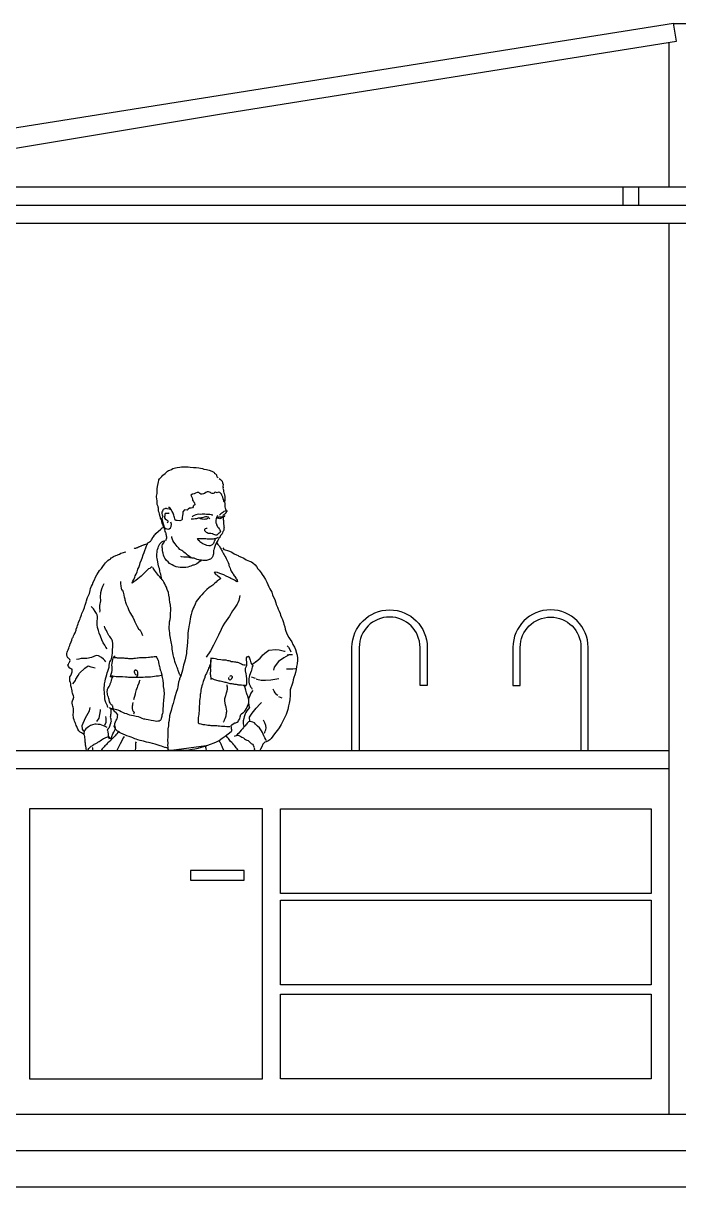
# Model space of a CAD drawing. Header units: metres. Extents: x -67 to 93, y 19 to 51.
# Drawn here: x -41.87 to -23.84, y 19.13 to 51.13 of the extents above; entities that cross this region are included whole.
import ezdxf

# ---------------------------------------------------------------- set-up
doc = ezdxf.new("R2010")
doc.units = ezdxf.units.M
doc.header["$MEASUREMENT"] = 0
doc.layers.add('ANTIKEIMENA', color=4, linetype='Continuous')
doc.layers.add('PROVOLES TOIXON', color=120, linetype='Continuous')

msp = doc.modelspace()

# ---------------------------------------------------------------- linework, layer by layer
at = {"layer": 'ANTIKEIMENA'}
for p, q in [((-23.983, 51.129), (-49.152, 47.123)), ((-23.901, 50.638), (-23.983, 51.131)), ((-36.471, 48.634), (-23.901, 50.638)), ((-48.521, 46.629), (-36.471, 48.634)), ((-52.608, 46.629), (-9.108, 46.629)), ((-25.368, 46.129), (-25.368, 46.629)), ((-24.935, 46.129), (-24.935, 46.629)), ((-50.147, 46.129), (-24.935, 46.129)), ((-24.935, 46.129), (-24.004, 46.129)), ((-24.004, 46.129), (-7.348, 46.129)), ((-50.153, 45.629), (-24.108, 45.629)), ((-24.108, 45.629), (-24.004, 45.629)), ((-24.004, 45.629), (-7.348, 45.629)), ((-49.108, 31.129), (-24.108, 31.129)), ((-49.108, 30.629), (-24.108, 30.629))]:
    msp.add_line(p, q, dxfattribs=at)
for points in [[(-38.11, 38.609), (-38.1, 38.619), (-38.088, 38.634), (-38.055, 38.665), (-38.027, 38.699), (-38.002, 38.72), (-37.969, 38.749), (-37.937, 38.777), (-37.899, 38.808), (-37.871, 38.83), (-37.841, 38.843), (-37.794, 38.859), (-37.753, 38.882), (-37.68, 38.9), (-37.632, 38.908), (-37.563, 38.921), (-37.515, 38.927), (-37.446, 38.931), (-37.397, 38.929), (-37.331, 38.929), (-37.275, 38.926), (-37.182, 38.916), (-37.113, 38.911), (-37.037, 38.9), (-36.994, 38.893), (-36.936, 38.881), (-36.901, 38.87), (-36.831, 38.855), (-36.795, 38.848), (-36.758, 38.839), (-36.678, 38.815), (-36.647, 38.796), (-36.61, 38.778)], [(-36.504, 38.624), (-36.511, 38.632), (-36.521, 38.638), (-36.524, 38.641), (-36.53, 38.648), (-36.539, 38.659), (-36.542, 38.671), (-36.542, 38.683), (-36.542, 38.686), (-36.549, 38.7), (-36.557, 38.709), (-36.564, 38.717), (-36.575, 38.731), (-36.59, 38.739), (-36.605, 38.746), (-36.615, 38.751)], [(-38.816, 36.689), (-38.807, 36.691), (-38.781, 36.691), (-38.769, 36.697), (-38.753, 36.703), (-38.739, 36.709), (-38.721, 36.714), (-38.71, 36.721), (-38.694, 36.727), (-38.679, 36.735), (-38.66, 36.743), (-38.642, 36.747), (-38.625, 36.755), (-38.617, 36.76), (-38.603, 36.766), (-38.582, 36.777), (-38.556, 36.788), (-38.54, 36.793), (-38.521, 36.796), (-38.499, 36.804), (-38.472, 36.809), (-38.445, 36.817), (-38.437, 36.845), (-38.436, 36.845), (-38.406, 36.858), (-38.394, 36.864), (-38.372, 36.886), (-38.349, 36.908), (-38.339, 36.921), (-38.327, 36.948), (-38.317, 36.968), (-38.301, 36.992), (-38.289, 37.009), (-38.256, 37.049), (-38.24, 37.068), (-38.219, 37.093), (-38.088, 37.216), (-38.087, 37.218), (-38.077, 37.229), (-38.058, 37.246), (-38.046, 37.253), (-38, 37.268), (-37.987, 37.264), (-37.995, 37.272), (-38.02, 37.305), (-38.022, 37.317), (-38.025, 37.333), (-38.031, 37.352), (-38.044, 37.382), (-38.055, 37.422), (-38.058, 37.444), (-38.063, 37.467), (-38.072, 37.488), (-38.09, 37.516), (-38.096, 37.545), (-38.107, 37.565), (-38.112, 37.575), (-38.112, 37.584), (-38.113, 37.598), (-38.118, 37.628), (-38.12, 37.641), (-38.128, 37.671), (-38.148, 37.71), (-38.145, 37.744), (-38.145, 37.761), (-38.148, 37.786), (-38.15, 37.802), (-38.155, 37.816), (-38.161, 37.838), (-38.181, 37.897), (-38.183, 37.925), (-38.185, 37.963), (-38.189, 38.004), (-38.197, 38.037), (-38.197, 38.062), (-38.202, 38.096), (-38.203, 38.108), (-38.202, 38.126), (-38.189, 38.198), (-38.186, 38.235), (-38.185, 38.274), (-38.189, 38.315), (-38.189, 38.336), (-38.178, 38.377), (-38.175, 38.405), (-38.169, 38.427), (-38.159, 38.476), (-38.148, 38.522), (-38.142, 38.555), (-38.137, 38.576), (-38.123, 38.602), (-38.121, 38.613), (-38.121, 38.613), (-38.121, 38.613), (-38.121, 38.613), (-38.121, 38.613), (-38.121, 38.613), (-38.121, 38.613), (-38.121, 38.613), (-38.121, 38.613), (-38.121, 38.613), (-38.121, 38.613), (-38.121, 38.613), (-38.121, 38.613), (-38.121, 38.613), (-38.121, 38.613), (-38.121, 38.613), (-38.121, 38.613), (-38.121, 38.613), (-38.121, 38.613), (-38.121, 38.613), (-38.121, 38.613), (-38.121, 38.613), (-38.121, 38.613), (-38.121, 38.613), (-38.121, 38.613), (-38.121, 38.613), (-38.121, 38.613), (-38.121, 38.613), (-38.121, 38.613), (-38.121, 38.613), (-38.121, 38.613), (-38.121, 38.613), (-38.121, 38.613), (-38.121, 38.613), (-38.121, 38.613), (-38.121, 38.613), (-38.121, 38.613), (-38.121, 38.613), (-38.121, 38.613), (-38.121, 38.613), (-38.121, 38.613), (-38.121, 38.613), (-38.121, 38.613), (-38.121, 38.613), (-38.121, 38.613), (-38.121, 38.613)], [(-36.478, 38.61), (-36.443, 38.582), (-36.402, 38.539), (-36.393, 38.493), (-36.372, 38.449), (-36.369, 38.432), (-36.375, 38.403), (-36.377, 38.389), (-36.374, 38.361), (-36.375, 38.339), (-36.359, 38.298), (-36.364, 38.253), (-36.348, 38.212), (-36.345, 38.2), (-36.334, 38.164), (-36.329, 38.111), (-36.326, 38.099), (-36.325, 38.085), (-36.322, 38.045), (-36.32, 38.018), (-36.337, 37.968), (-36.325, 37.925), (-36.325, 37.887), (-36.325, 37.879), (-36.325, 37.86), (-36.326, 37.843), (-36.326, 37.827), (-36.317, 37.793), (-36.304, 37.775), (-36.295, 37.751), (-36.282, 37.712), (-36.281, 37.691), (-36.299, 37.658), (-36.306, 37.654), (-36.318, 37.635), (-36.333, 37.627), (-36.353, 37.614), (-36.374, 37.601), (-36.375, 37.579), (-36.374, 37.576), (-36.374, 37.556), (-36.369, 37.529), (-36.369, 37.507), (-36.369, 37.486), (-36.364, 37.455), (-36.363, 37.436), (-36.361, 37.398), (-36.361, 37.387), (-36.358, 37.358), (-36.353, 37.333), (-36.353, 37.324), (-36.352, 37.292), (-36.347, 37.264), (-36.348, 37.242), (-36.352, 37.216), (-36.353, 37.199), (-36.364, 37.17), (-36.377, 37.148), (-36.386, 37.112), (-36.399, 37.088), (-36.412, 37.071), (-36.426, 37.062), (-36.445, 37.041), (-36.454, 37.014), (-36.468, 36.987), (-36.483, 36.97), (-36.492, 36.959), (-36.506, 36.927), (-36.519, 36.901), (-36.535, 36.874), (-36.552, 36.847), (-36.558, 36.842), (-36.577, 36.799), (-36.587, 36.768), (-36.596, 36.744), (-36.609, 36.713), (-36.617, 36.684), (-36.628, 36.646), (-36.633, 36.634), (-36.636, 36.59), (-36.64, 36.533), (-36.644, 36.52), (-36.658, 36.473), (-36.674, 36.435), (-36.697, 36.408), (-36.721, 36.395), (-36.742, 36.386), (-36.756, 36.381), (-36.776, 36.373), (-36.803, 36.367), (-36.83, 36.357), (-36.857, 36.354), (-36.89, 36.353), (-36.933, 36.356), (-36.97, 36.365), (-37.011, 36.368), (-37.038, 36.373), (-37.086, 36.384), (-37.105, 36.391), (-37.135, 36.403), (-37.154, 36.41), (-37.191, 36.416), (-37.21, 36.421), (-37.233, 36.422), (-37.274, 36.432), (-37.329, 36.443), (-37.371, 36.444), (-37.416, 36.446), (-37.452, 36.449), (-37.512, 36.454), (-37.532, 36.462)], [(-36.344, 37.96), (-36.352, 37.987), (-36.356, 38.004), (-36.371, 38.048), (-36.382, 38.094), (-36.404, 38.156), (-36.418, 38.179), (-36.438, 38.201), (-36.464, 38.224), (-36.489, 38.236), (-36.513, 38.225), (-36.536, 38.217), (-36.56, 38.227), (-36.584, 38.236), (-36.609, 38.227), (-36.622, 38.205), (-36.642, 38.194), (-36.672, 38.194), (-36.699, 38.208), (-36.719, 38.222), (-36.743, 38.235), (-36.775, 38.242), (-36.808, 38.242), (-36.843, 38.227), (-36.887, 38.197), (-36.912, 38.186), (-36.952, 38.175), (-36.985, 38.175), (-37.008, 38.197), (-37.04, 38.228), (-37.087, 38.224), (-37.131, 38.205), (-37.171, 38.187), (-37.212, 38.182), (-37.256, 38.149), (-37.234, 38.1), (-37.22, 38.081), (-37.212, 38.039), (-37.218, 38.018), (-37.187, 37.974), (-37.176, 37.958), (-37.163, 37.936), (-37.152, 37.889), (-37.177, 37.867), (-37.193, 37.851), (-37.198, 37.832), (-37.215, 37.8), (-37.253, 37.794), (-37.3, 37.791), (-37.334, 37.769), (-37.36, 37.736), (-37.43, 37.748), (-37.479, 37.696), (-37.482, 37.673), (-37.479, 37.643), (-37.488, 37.581), (-37.496, 37.546), (-37.502, 37.485), (-37.514, 37.467), (-37.558, 37.447), (-37.635, 37.451), (-37.681, 37.451), (-37.695, 37.475), (-37.697, 37.5), (-37.706, 37.534), (-37.717, 37.567), (-37.728, 37.598), (-37.75, 37.654), (-37.771, 37.699), (-37.807, 37.763), (-37.832, 37.793), (-37.858, 37.808), (-37.877, 37.816)], [(-37.798, 37.745), (-37.823, 37.753), (-37.845, 37.767), (-37.91, 37.78), (-37.926, 37.785), (-37.952, 37.785), (-37.979, 37.778), (-38.001, 37.769), (-38.016, 37.756), (-38.027, 37.74), (-38.042, 37.714), (-38.053, 37.68), (-38.058, 37.646), (-38.046, 37.613), (-38.033, 37.568), (-38.038, 37.546), (-38.053, 37.51), (-38.049, 37.47), (-38.041, 37.439), (-38.03, 37.401), (-38.02, 37.363), (-38.005, 37.308), (-37.992, 37.273), (-37.973, 37.249), (-37.951, 37.232), (-37.921, 37.223), (-37.88, 37.219), (-37.851, 37.223), (-37.818, 37.257), (-37.801, 37.292), (-37.795, 37.35), (-37.796, 37.384), (-37.81, 37.409)], [(-37.853, 37.666), (-37.875, 37.649), (-37.913, 37.649), (-37.965, 37.646), (-37.979, 37.616), (-37.979, 37.581), (-37.981, 37.554), (-37.982, 37.524), (-37.963, 37.497), (-37.932, 37.475), (-37.908, 37.461), (-37.894, 37.445), (-37.891, 37.406), (-37.908, 37.387)], [(-36.735, 37.504), (-36.742, 37.51), (-36.76, 37.532), (-36.778, 37.548), (-36.816, 37.554), (-36.86, 37.556), (-36.892, 37.545), (-36.939, 37.532), (-36.963, 37.524), (-36.988, 37.521), (-37.048, 37.515), (-37.075, 37.51), (-37.103, 37.502), (-37.136, 37.5), (-37.19, 37.493), (-37.218, 37.493), (-37.248, 37.491)], [(-36.658, 37.597), (-36.672, 37.6), (-36.691, 37.608), (-36.734, 37.619), (-36.789, 37.617), (-36.833, 37.622), (-36.879, 37.63), (-36.906, 37.627), (-36.95, 37.627), (-36.98, 37.624), (-37.038, 37.625), (-37.083, 37.622), (-37.122, 37.609), (-37.168, 37.59), (-37.201, 37.571), (-37.226, 37.553)], [(-36.779, 37.53), (-36.808, 37.499), (-36.832, 37.493), (-36.854, 37.488), (-36.892, 37.483), (-36.953, 37.494), (-36.991, 37.505), (-37.024, 37.515), (-37.064, 37.518)], [(-36.525, 37.592), (-36.549, 37.551), (-36.565, 37.505), (-36.568, 37.463), (-36.573, 37.434), (-36.568, 37.392), (-36.562, 37.373), (-36.558, 37.362), (-36.551, 37.339), (-36.538, 37.306), (-36.527, 37.281), (-36.511, 37.262), (-36.503, 37.253), (-36.483, 37.227), (-36.473, 37.215), (-36.461, 37.196), (-36.449, 37.17), (-36.448, 37.139), (-36.478, 37.107), (-36.491, 37.106), (-36.511, 37.088), (-36.525, 37.071), (-36.547, 37.055), (-36.568, 37.055), (-36.599, 37.057), (-36.628, 37.068), (-36.645, 37.08), (-36.653, 37.092), (-36.675, 37.092), (-36.707, 37.096), (-36.745, 37.096), (-36.779, 37.099), (-36.814, 37.114), (-36.827, 37.126), (-36.857, 37.153), (-36.873, 37.174), (-36.877, 37.194), (-36.876, 37.213), (-36.869, 37.221), (-36.854, 37.237), (-36.828, 37.246), (-36.814, 37.248)], [(-36.555, 37.499), (-36.543, 37.524), (-36.517, 37.549), (-36.489, 37.559), (-36.454, 37.56), (-36.399, 37.551), (-36.382, 37.551), (-36.358, 37.559), (-36.329, 37.57), (-36.322, 37.594)], [(-36.396, 37.549), (-36.401, 37.537), (-36.413, 37.524), (-36.424, 37.513), (-36.443, 37.507), (-36.459, 37.505), (-36.489, 37.513), (-36.517, 37.518), (-36.538, 37.523)], [(-36.251, 37.71), (-36.262, 37.71), (-36.292, 37.712), (-36.318, 37.712), (-36.348, 37.698), (-36.382, 37.674), (-36.408, 37.654), (-36.434, 37.635), (-36.468, 37.603)], [(-37.999, 37.23), (-37.989, 37.228), (-37.98, 37.217), (-37.979, 37.201), (-37.98, 37.189), (-37.977, 37.167), (-37.975, 37.15), (-37.96, 37.12), (-37.95, 37.102), (-37.945, 37.083), (-37.939, 37.052), (-37.934, 37.027), (-37.927, 37.011), (-37.927, 36.989), (-37.931, 36.973), (-37.935, 36.942), (-37.947, 36.921), (-37.957, 36.899)], [(-38.323, 36.171), (-38.355, 36.17), (-38.388, 36.138), (-38.424, 36.121), (-38.464, 36.087), (-38.496, 36.056), (-38.516, 36.035), (-38.556, 35.994), (-38.589, 35.963), (-38.628, 35.923), (-38.671, 35.89), (-38.715, 35.854), (-38.775, 35.803), (-38.824, 35.767), (-38.871, 35.735), (-38.871, 35.748), (-38.854, 35.788), (-38.83, 35.83), (-38.802, 35.892), (-38.788, 35.934), (-38.767, 35.982), (-38.74, 36.045), (-38.713, 36.116), (-38.694, 36.166), (-38.663, 36.242), (-38.649, 36.293), (-38.62, 36.372), (-38.6, 36.417), (-38.567, 36.511), (-38.546, 36.575), (-38.526, 36.631), (-38.499, 36.703), (-38.477, 36.758), (-38.454, 36.809), (-38.431, 36.845)], [(-38.057, 35.824), (-38.069, 35.889), (-38.072, 35.922), (-38.087, 35.977), (-38.099, 36.013), (-38.112, 36.073), (-38.123, 36.13), (-38.136, 36.174), (-38.156, 36.258), (-38.17, 36.318), (-38.178, 36.359), (-38.188, 36.406), (-38.191, 36.447), (-38.194, 36.476), (-38.197, 36.528), (-38.188, 36.582), (-38.181, 36.621), (-38.172, 36.657), (-38.159, 36.702), (-38.145, 36.744), (-38.128, 36.779), (-38.109, 36.811), (-38.085, 36.844), (-38.058, 36.864), (-38.023, 36.886), (-37.992, 36.899), (-37.979, 36.905)], [(-36.978, 36.346), (-37.01, 36.326), (-37.045, 36.296), (-37.059, 36.291), (-37.09, 36.264), (-37.13, 36.245), (-37.174, 36.223), (-37.206, 36.222), (-37.255, 36.198), (-37.296, 36.187), (-37.346, 36.17), (-37.394, 36.16), (-37.446, 36.162), (-37.506, 36.165), (-37.55, 36.166), (-37.607, 36.168), (-37.662, 36.182), (-37.725, 36.211), (-37.771, 36.231), (-37.795, 36.248), (-37.848, 36.275), (-37.886, 36.315), (-37.926, 36.353), (-37.945, 36.381), (-37.976, 36.414), (-37.993, 36.457), (-38.012, 36.503), (-38.022, 36.553), (-38.03, 36.588), (-38.039, 36.631), (-38.041, 36.683), (-38.044, 36.713), (-38.044, 36.757), (-38.038, 36.796), (-38.006, 36.839), (-37.987, 36.874), (-37.973, 36.908)], [(-36.546, 36.841), (-36.541, 36.841), (-36.521, 36.799), (-36.491, 36.769), (-36.478, 36.754), (-36.44, 36.697), (-36.429, 36.67), (-36.413, 36.642), (-36.399, 36.613), (-36.378, 36.572), (-36.358, 36.539), (-36.345, 36.507), (-36.323, 36.473), (-36.301, 36.44), (-36.285, 36.413), (-36.266, 36.37), (-36.247, 36.337), (-36.23, 36.296), (-36.217, 36.253), (-36.21, 36.219), (-36.194, 36.181), (-36.178, 36.141), (-36.165, 36.11), (-36.15, 36.064), (-36.132, 36.035), (-36.107, 35.997), (-36.091, 35.977), (-36.069, 35.936), (-36.058, 35.923), (-36.026, 35.882), (-36.018, 35.863), (-36.007, 35.844), (-35.988, 35.81), (-35.979, 35.773), (-35.99, 35.767), (-36.031, 35.791), (-36.061, 35.814), (-36.097, 35.835), (-36.156, 35.855), (-36.189, 35.874), (-36.228, 35.896), (-36.288, 35.925), (-36.353, 35.96), (-36.41, 35.98), (-36.465, 35.999), (-36.528, 36.024), (-36.576, 36.032), (-36.599, 36.027), (-36.615, 36.02), (-36.611, 36.012), (-36.585, 35.98), (-36.574, 35.969), (-36.538, 35.947), (-36.514, 35.931), (-36.478, 35.904), (-36.435, 35.863), (-36.435, 35.862), (-36.473, 35.832), (-36.495, 35.816), (-36.535, 35.792), (-36.566, 35.762), (-36.606, 35.726), (-36.658, 35.674), (-36.686, 35.655), (-36.712, 35.642), (-36.759, 35.612), (-36.816, 35.554), (-36.844, 35.525), (-36.873, 35.5), (-36.915, 35.461), (-36.959, 35.413), (-37.007, 35.36), (-37.043, 35.317), (-37.076, 35.276), (-37.109, 35.225), (-37.143, 35.15), (-37.169, 35.093), (-37.191, 35.044), (-37.228, 34.94), (-37.248, 34.872), (-37.266, 34.806), (-37.281, 34.739), (-37.286, 34.682), (-37.297, 34.626), (-37.307, 34.589), (-37.311, 34.529), (-37.321, 34.472), (-37.329, 34.433), (-37.338, 34.345), (-37.346, 34.267), (-37.343, 34.223), (-37.349, 34.15), (-37.353, 34.105), (-37.362, 34.01), (-37.368, 33.929), (-37.375, 33.863), (-37.383, 33.798), (-37.394, 33.71), (-37.411, 33.621), (-37.433, 33.555), (-37.457, 33.473), (-37.491, 33.337), (-37.504, 33.276), (-37.536, 33.183), (-37.567, 33.102), (-37.575, 33.078), (-37.596, 33.004), (-37.615, 32.883), (-37.63, 32.826), (-37.662, 32.723), (-37.687, 32.633), (-37.719, 32.527), (-37.747, 32.425), (-37.772, 32.349), (-37.798, 32.226), (-37.825, 32.142), (-37.842, 32.082), (-37.853, 31.954), (-37.872, 31.885), (-37.877, 31.808), (-37.889, 31.722), (-37.891, 31.656), (-37.888, 31.579), (-37.891, 31.503), (-37.9, 31.408), (-37.892, 31.331), (-37.897, 31.266), (-37.892, 31.233), (-37.889, 31.178), (-37.888, 31.132), (-37.855, 31.146), (-37.831, 31.137), (-37.795, 31.137), (-37.744, 31.137), (-37.711, 31.14), (-37.651, 31.141), (-37.596, 31.14), (-37.523, 31.135), (-37.468, 31.14), (-37.398, 31.141), (-37.315, 31.146), (-37.221, 31.163), (-37.15, 31.176), (-37.06, 31.193), (-36.963, 31.219), (-36.879, 31.245), (-36.794, 31.274), (-36.718, 31.304), (-36.617, 31.337), (-36.558, 31.365), (-36.484, 31.407), (-36.396, 31.47), (-36.315, 31.52), (-36.23, 31.59), (-36.151, 31.654), (-36.134, 31.667), (-36.135, 31.703), (-36.137, 31.718), (-36.14, 31.759), (-36.146, 31.787), (-36.154, 31.817), (-36.132, 31.834), (-36.097, 31.858), (-36.05, 31.885), (-36.026, 31.893), (-35.987, 31.91), (-35.96, 31.926), (-35.944, 31.95), (-35.91, 31.999), (-35.903, 32.051), (-35.883, 32.119), (-35.87, 32.141), (-35.826, 32.167), (-35.812, 32.175), (-35.777, 32.212), (-35.753, 32.24), (-35.726, 32.287), (-35.7, 32.346), (-35.673, 32.409), (-35.666, 32.452), (-35.665, 32.504), (-35.671, 32.557), (-35.693, 32.622), (-35.707, 32.655), (-35.726, 32.718), (-35.749, 32.785), (-35.769, 32.856), (-35.78, 32.902), (-35.752, 32.906), (-35.736, 32.914), (-35.723, 32.949), (-35.722, 33.003), (-35.717, 33.037), (-35.72, 33.096), (-35.728, 33.183), (-35.736, 33.238), (-35.76, 33.323), (-35.758, 33.394), (-35.747, 33.415), (-35.722, 33.465), (-35.72, 33.539), (-35.722, 33.563), (-35.725, 33.615), (-35.728, 33.651), (-35.73, 33.675), (-35.706, 33.705), (-35.693, 33.71), (-35.67, 33.719), (-35.668, 33.716), (-35.66, 33.691), (-35.647, 33.669), (-35.638, 33.637), (-35.632, 33.612), (-35.619, 33.58), (-35.605, 33.543), (-35.591, 33.513), (-35.569, 33.481), (-35.55, 33.464), (-35.557, 33.449), (-35.569, 33.434), (-35.576, 33.418), (-35.581, 33.383), (-35.592, 33.333), (-35.602, 33.314), (-35.616, 33.269), (-35.625, 33.233), (-35.643, 33.187), (-35.655, 33.145), (-35.66, 33.108), (-35.663, 33.061), (-35.66, 33.007), (-35.651, 32.96), (-35.644, 32.941), (-35.63, 32.909), (-35.619, 32.884), (-35.594, 32.849), (-35.581, 32.831), (-35.57, 32.812)], [(-37.169, 36.421), (-37.25, 36.43), (-37.293, 36.462), (-37.348, 36.503), (-37.386, 36.534), (-37.416, 36.56), (-37.452, 36.585), (-37.477, 36.607), (-37.51, 36.629), (-37.558, 36.659), (-37.596, 36.7), (-37.634, 36.739), (-37.664, 36.777), (-37.695, 36.814), (-37.73, 36.858), (-37.757, 36.908), (-37.779, 36.983), (-37.782, 37.014)], [(-36.563, 36.957), (-36.588, 36.943), (-36.595, 36.927), (-36.604, 36.901), (-36.614, 36.883), (-36.626, 36.853), (-36.64, 36.825), (-36.675, 36.784), (-36.694, 36.777), (-36.732, 36.762), (-36.768, 36.762), (-36.816, 36.771), (-36.857, 36.781), (-36.882, 36.79), (-36.925, 36.812), (-36.961, 36.834), (-36.989, 36.85), (-37.008, 36.869), (-37.023, 36.883), (-37.054, 36.912), (-37.071, 36.937), (-37.083, 36.959)], [(-36.511, 36.983), (-36.546, 36.965), (-36.565, 36.959), (-36.595, 36.949), (-36.617, 36.946), (-36.648, 36.945), (-36.674, 36.943), (-36.697, 36.943), (-36.729, 36.943), (-36.76, 36.943), (-36.783, 36.943), (-36.808, 36.945), (-36.85, 36.949), (-36.88, 36.949), (-36.909, 36.948), (-36.936, 36.948), (-36.97, 36.949), (-36.997, 36.953), (-37.019, 36.953), (-37.059, 36.953), (-37.07, 36.953)], [(-40.129, 31.129), (-40.13, 31.138), (-40.137, 31.178), (-40.142, 31.204), (-40.148, 31.25), (-40.152, 31.275), (-40.156, 31.307), (-40.16, 31.334), (-40.163, 31.359), (-40.164, 31.381), (-40.167, 31.411), (-40.169, 31.444), (-40.172, 31.473), (-40.177, 31.503), (-40.178, 31.515), (-40.183, 31.547), (-40.207, 31.582), (-40.235, 31.596), (-40.268, 31.61), (-40.3, 31.632), (-40.336, 31.672), (-40.363, 31.718), (-40.382, 31.759), (-40.393, 31.784), (-40.409, 31.82), (-40.422, 31.849), (-40.429, 31.875), (-40.442, 31.902), (-40.458, 31.934), (-40.471, 31.972), (-40.485, 32.022), (-40.489, 32.052), (-40.493, 32.092), (-40.493, 32.126), (-40.491, 32.166), (-40.488, 32.204), (-40.488, 32.24), (-40.491, 32.286), (-40.496, 32.316), (-40.505, 32.344), (-40.516, 32.385), (-40.521, 32.431), (-40.519, 32.466), (-40.501, 32.52), (-40.489, 32.553), (-40.485, 32.57), (-40.482, 32.597), (-40.491, 32.63), (-40.502, 32.676), (-40.512, 32.704), (-40.519, 32.739), (-40.527, 32.771), (-40.535, 32.813), (-40.545, 32.856), (-40.557, 32.903), (-40.559, 32.932), (-40.564, 32.963), (-40.572, 33.007), (-40.586, 33.029), (-40.589, 33.063), (-40.589, 33.132), (-40.584, 33.154), (-40.564, 33.194), (-40.543, 33.238), (-40.532, 33.266), (-40.526, 33.293), (-40.519, 33.317), (-40.519, 33.361), (-40.538, 33.366), (-40.573, 33.385), (-40.59, 33.397), (-40.622, 33.435), (-40.638, 33.484), (-40.638, 33.486), (-40.627, 33.497), (-40.611, 33.528), (-40.603, 33.546), (-40.6, 33.555), (-40.587, 33.577), (-40.576, 33.606), (-40.59, 33.631), (-40.627, 33.666), (-40.639, 33.681), (-40.662, 33.711), (-40.673, 33.762), (-40.669, 33.794), (-40.662, 33.831), (-40.649, 33.86), (-40.633, 33.898), (-40.616, 33.944), (-40.606, 33.977), (-40.592, 34.018), (-40.579, 34.059), (-40.568, 34.076), (-40.548, 34.117), (-40.534, 34.16), (-40.521, 34.206), (-40.51, 34.226), (-40.499, 34.248), (-40.485, 34.281), (-40.467, 34.318), (-40.464, 34.319), (-40.439, 34.365), (-40.417, 34.435), (-40.414, 34.469), (-40.385, 34.532), (-40.376, 34.562), (-40.362, 34.615), (-40.352, 34.652), (-40.324, 34.711), (-40.306, 34.753), (-40.295, 34.783), (-40.279, 34.828), (-40.264, 34.862), (-40.253, 34.9), (-40.242, 34.933), (-40.216, 34.99), (-40.183, 35.066), (-40.171, 35.107), (-40.166, 35.129), (-40.141, 35.205), (-40.128, 35.246), (-40.112, 35.311), (-40.1, 35.334), (-40.073, 35.396), (-40.047, 35.45), (-40.024, 35.529), (-40.017, 35.581), (-39.987, 35.649), (-39.968, 35.694), (-39.943, 35.756), (-39.91, 35.827), (-39.877, 35.9), (-39.842, 35.961), (-39.796, 36.032), (-39.768, 36.075), (-39.719, 36.136), (-39.678, 36.193), (-39.637, 36.253), (-39.605, 36.29), (-39.539, 36.354), (-39.509, 36.38), (-39.493, 36.386), (-39.473, 36.387), (-39.457, 36.427), (-39.443, 36.428), (-39.411, 36.446), (-39.388, 36.46), (-39.367, 36.473), (-39.343, 36.482), (-39.323, 36.488), (-39.286, 36.503), (-39.274, 36.507), (-39.247, 36.518), (-39.225, 36.533), (-39.181, 36.558), (-39.148, 36.567), (-39.114, 36.575), (-39.084, 36.582), (-39.048, 36.593)], [(-36.382, 36.7), (-36.35, 36.661), (-36.317, 36.648), (-36.255, 36.631), (-36.198, 36.612), (-36.148, 36.594), (-36.108, 36.561), (-36.067, 36.541), (-36.004, 36.511), (-35.962, 36.49), (-35.936, 36.477), (-35.865, 36.446), (-35.804, 36.414), (-35.734, 36.375), (-35.647, 36.34), (-35.592, 36.315), (-35.554, 36.294), (-35.491, 36.239), (-35.455, 36.192), (-35.414, 36.127), (-35.381, 36.089), (-35.327, 36.012), (-35.294, 35.971), (-35.253, 35.901), (-35.21, 35.833), (-35.172, 35.762), (-35.141, 35.698), (-35.112, 35.631), (-35.084, 35.573), (-35.036, 35.486), (-35.014, 35.413), (-34.984, 35.344), (-34.948, 35.281), (-34.929, 35.219), (-34.923, 35.191), (-34.909, 35.142), (-34.88, 35.069), (-34.861, 35.02), (-34.834, 34.963), (-34.806, 34.896), (-34.79, 34.853), (-34.763, 34.791), (-34.743, 34.734), (-34.714, 34.648), (-34.699, 34.6), (-34.678, 34.528), (-34.664, 34.469), (-34.645, 34.408), (-34.613, 34.321), (-34.566, 34.239), (-34.527, 34.179), (-34.484, 34.119), (-34.451, 34.043), (-34.408, 33.966), (-34.384, 33.906), (-34.351, 33.803), (-34.334, 33.746), (-34.329, 33.664), (-34.326, 33.61), (-34.336, 33.511), (-34.35, 33.437), (-34.359, 33.356), (-34.377, 33.277), (-34.396, 33.211), (-34.43, 33.137), (-34.444, 33.074), (-34.456, 33.004), (-34.478, 32.924), (-34.511, 32.848), (-34.527, 32.797), (-34.527, 32.715), (-34.528, 32.614), (-34.534, 32.562), (-34.534, 32.523), (-34.555, 32.43), (-34.571, 32.357), (-34.59, 32.254), (-34.639, 32.115), (-34.67, 32.044), (-34.719, 31.951), (-34.778, 31.839), (-34.827, 31.752), (-34.88, 31.684), (-34.929, 31.62), (-35.005, 31.52), (-35.051, 31.462), (-35.087, 31.422), (-35.144, 31.384), (-35.186, 31.367), (-35.228, 31.353), (-35.275, 31.299), (-35.303, 31.23), (-35.343, 31.163), (-35.366, 31.129)], [(-37.537, 33.154), (-37.537, 33.16), (-37.548, 33.181), (-37.566, 33.217), (-37.569, 33.228), (-37.58, 33.257), (-37.589, 33.287), (-37.597, 33.301), (-37.604, 33.325), (-37.618, 33.369), (-37.627, 33.397), (-37.643, 33.434), (-37.656, 33.462), (-37.678, 33.52), (-37.7, 33.579), (-37.712, 33.631), (-37.728, 33.686), (-37.739, 33.726), (-37.746, 33.759), (-37.758, 33.822), (-37.763, 33.86), (-37.771, 33.923), (-37.777, 33.97), (-37.784, 34.032), (-37.793, 34.075), (-37.799, 34.117), (-37.813, 34.163), (-37.821, 34.214), (-37.839, 34.311), (-37.839, 34.354), (-37.845, 34.433), (-37.851, 34.479), (-37.851, 34.534), (-37.848, 34.605), (-37.843, 34.671), (-37.829, 34.73), (-37.818, 34.793), (-37.818, 34.843), (-37.817, 34.905), (-37.813, 34.976), (-37.813, 35.022), (-37.823, 35.124), (-37.836, 35.208), (-37.843, 35.278), (-37.843, 35.317), (-37.862, 35.398), (-37.875, 35.476), (-37.908, 35.555), (-37.93, 35.617), (-37.952, 35.671), (-37.975, 35.71), (-37.998, 35.754), (-38.025, 35.799), (-38.027, 35.799), (-38.046, 35.83), (-38.072, 35.863), (-38.115, 35.909), (-38.145, 35.942), (-38.175, 35.983), (-38.205, 36.018), (-38.233, 36.051), (-38.263, 36.091), (-38.278, 36.114), (-38.297, 36.147), (-38.301, 36.165)], [(-39.656, 35.712), (-39.691, 35.642), (-39.717, 35.568), (-39.743, 35.462), (-39.751, 35.352), (-39.747, 35.241), (-39.768, 35.118), (-39.768, 35.05), (-39.766, 34.974), (-39.774, 34.932)], [(-39.192, 35.78), (-39.192, 35.718), (-39.189, 35.644), (-39.178, 35.589), (-39.163, 35.549), (-39.144, 35.549), (-39.143, 35.54), (-39.122, 35.483), (-39.111, 35.443), (-39.105, 35.412), (-39.102, 35.391), (-39.094, 35.357), (-39.084, 35.327), (-39.078, 35.298), (-39.075, 35.276), (-39.067, 35.241), (-39.053, 35.208), (-39.035, 35.154), (-39.01, 35.098), (-38.994, 35.064), (-38.975, 35.008), (-38.933, 34.924), (-38.87, 34.823), (-38.859, 34.796), (-38.819, 34.711), (-38.8, 34.667), (-38.773, 34.608), (-38.737, 34.542), (-38.696, 34.477), (-38.657, 34.435), (-38.615, 34.368), (-38.592, 34.291)], [(-35.908, 35.393), (-35.922, 35.344), (-35.94, 35.257), (-35.97, 35.194), (-35.988, 35.154), (-36.06, 35.044), (-36.11, 34.97), (-36.2, 34.821), (-36.239, 34.763), (-36.333, 34.632), (-36.377, 34.556), (-36.423, 34.452), (-36.497, 34.302), (-36.576, 34.155), (-36.634, 34.027), (-36.718, 33.871), (-36.838, 33.697)], [(-39.561, 33.926), (-39.596, 33.97), (-39.629, 34.021), (-39.667, 34.086), (-39.71, 34.174), (-39.746, 34.275), (-39.784, 34.36), (-39.803, 34.428), (-39.826, 34.51), (-39.834, 34.583), (-39.834, 34.681), (-39.83, 34.764), (-39.828, 34.813), (-39.837, 34.856), (-39.853, 34.897), (-39.888, 34.956), (-39.935, 35.022), (-40, 35.088)], [(-39.536, 32.308), (-39.539, 32.316), (-39.55, 32.343), (-39.555, 32.354), (-39.564, 32.377), (-39.577, 32.415), (-39.594, 32.453), (-39.605, 32.477), (-39.616, 32.507), (-39.623, 32.548), (-39.624, 32.6), (-39.627, 32.632), (-39.631, 32.671), (-39.635, 32.707), (-39.635, 32.744), (-39.639, 32.782), (-39.639, 32.821), (-39.639, 32.862), (-39.635, 32.908), (-39.631, 32.962), (-39.62, 33.034), (-39.609, 33.1), (-39.591, 33.154), (-39.572, 33.216), (-39.558, 33.265), (-39.544, 33.306), (-39.509, 33.424), (-39.506, 33.465), (-39.498, 33.528), (-39.484, 33.563), (-39.466, 33.596), (-39.446, 33.647), (-39.435, 33.693), (-39.424, 33.738), (-39.417, 33.816), (-39.411, 33.86), (-39.41, 33.907), (-39.406, 33.967), (-39.406, 34.024), (-39.406, 34.076), (-39.417, 34.136), (-39.424, 34.161), (-39.44, 34.199), (-39.468, 34.236), (-39.485, 34.262), (-39.512, 34.294), (-39.539, 34.343), (-39.561, 34.387), (-39.58, 34.425), (-39.604, 34.469), (-39.627, 34.509), (-39.637, 34.55)], [(-34.606, 34.008), (-34.569, 33.974), (-34.533, 33.907), (-34.508, 33.839)], [(-39.601, 33.571), (-39.621, 33.607), (-39.665, 33.644), (-39.714, 33.689), (-39.796, 33.735), (-39.861, 33.74), (-39.991, 33.689), (-40.123, 33.659), (-40.275, 33.659), (-40.344, 33.642), (-40.407, 33.634)], [(-39.367, 33.685), (-39.354, 33.685), (-39.328, 33.685), (-39.307, 33.683), (-39.29, 33.681), (-39.274, 33.678), (-39.253, 33.678), (-39.226, 33.677), (-39.2, 33.677), (-39.174, 33.678), (-39.151, 33.678), (-39.133, 33.677), (-39.105, 33.674), (-39.076, 33.672), (-39.061, 33.67), (-39.029, 33.667), (-38.998, 33.664), (-38.971, 33.663), (-38.947, 33.663), (-38.915, 33.663), (-38.898, 33.663), (-38.874, 33.663), (-38.844, 33.663), (-38.819, 33.664), (-38.778, 33.67), (-38.731, 33.677), (-38.712, 33.68), (-38.674, 33.683), (-38.647, 33.686), (-38.619, 33.688), (-38.595, 33.689), (-38.565, 33.689), (-38.53, 33.689), (-38.491, 33.689), (-38.428, 33.693), (-38.394, 33.699), (-38.364, 33.702), (-38.331, 33.704), (-38.303, 33.707), (-38.265, 33.71), (-38.216, 33.718), (-38.214, 33.719), (-38.202, 33.696), (-38.196, 33.685), (-38.173, 33.642), (-38.169, 33.633), (-38.161, 33.603), (-38.151, 33.571), (-38.147, 33.546), (-38.139, 33.5), (-38.128, 33.462), (-38.123, 33.437), (-38.115, 33.402), (-38.112, 33.383), (-38.106, 33.358), (-38.101, 33.345), (-38.087, 33.307), (-38.074, 33.273), (-38.066, 33.249), (-38.057, 33.202), (-38.053, 33.186), (-38.044, 33.138), (-38.038, 33.096), (-38.031, 33.064), (-38.028, 33.026), (-38.025, 33.006), (-38.022, 32.976), (-38.022, 32.936), (-38.02, 32.892), (-38.005, 32.802), (-37.998, 32.764), (-37.992, 32.711), (-37.993, 32.677), (-37.998, 32.61), (-38, 32.586), (-38.008, 32.526), (-38.014, 32.477), (-38.016, 32.444), (-38.02, 32.414), (-38.025, 32.351), (-38.027, 32.286), (-38.027, 32.24), (-38.033, 32.183), (-38.039, 32.147), (-38.055, 32.1), (-38.058, 32.062), (-38.074, 32.005), (-38.083, 31.976), (-38.101, 31.957), (-38.131, 31.939), (-38.164, 31.932), (-38.2, 31.929), (-38.238, 31.932), (-38.284, 31.94), (-38.349, 31.956), (-38.434, 31.97), (-38.489, 31.983), (-38.524, 31.986), (-38.554, 31.992), (-38.597, 32.011), (-38.649, 32.036), (-38.699, 32.051), (-38.761, 32.065), (-38.835, 32.085), (-38.892, 32.09), (-38.941, 32.103), (-38.979, 32.117), (-39.023, 32.137), (-39.073, 32.15), (-39.129, 32.169), (-39.173, 32.188), (-39.226, 32.215), (-39.258, 32.239), (-39.294, 32.246), (-39.307, 32.25), (-39.339, 32.257), (-39.373, 32.262), (-39.394, 32.267), (-39.408, 32.344), (-39.411, 32.355), (-39.422, 32.373), (-39.441, 32.384), (-39.47, 32.409), (-39.482, 32.436), (-39.495, 32.466), (-39.498, 32.486), (-39.503, 32.504), (-39.507, 32.531), (-39.515, 32.559), (-39.528, 32.592), (-39.541, 32.635), (-39.552, 32.666), (-39.555, 32.699), (-39.558, 32.734), (-39.553, 32.819), (-39.541, 32.835), (-39.506, 32.891), (-39.496, 32.911), (-39.482, 32.944), (-39.476, 32.963), (-39.455, 33.014), (-39.441, 33.055), (-39.43, 33.104), (-39.408, 33.151)], [(-39.397, 33.153), (-39.422, 33.142), (-39.443, 33.148), (-39.465, 33.154), (-39.471, 33.153), (-39.459, 33.202), (-39.447, 33.227), (-39.43, 33.284), (-39.424, 33.325), (-39.424, 33.383), (-39.425, 33.429), (-39.435, 33.475), (-39.425, 33.528), (-39.408, 33.634), (-39.4, 33.664), (-39.391, 33.685), (-39.369, 33.726), (-39.345, 33.723)], [(-35.76, 33.473), (-35.777, 33.478), (-35.804, 33.475), (-35.835, 33.484), (-35.862, 33.5), (-35.903, 33.519), (-35.936, 33.538), (-35.968, 33.549), (-35.993, 33.552), (-36.026, 33.555), (-36.058, 33.561), (-36.091, 33.566), (-36.148, 33.568), (-36.178, 33.582), (-36.206, 33.591), (-36.239, 33.595), (-36.29, 33.61), (-36.35, 33.617), (-36.393, 33.617), (-36.431, 33.62), (-36.527, 33.634), (-36.549, 33.64), (-36.579, 33.647), (-36.637, 33.655), (-36.678, 33.659), (-36.71, 33.669), (-36.708, 33.645), (-36.708, 33.628), (-36.708, 33.617), (-36.708, 33.593), (-36.712, 33.565), (-36.715, 33.533), (-36.726, 33.495), (-36.743, 33.454), (-36.759, 33.419), (-36.772, 33.389), (-36.786, 33.358), (-36.803, 33.312), (-36.819, 33.277), (-36.833, 33.249), (-36.852, 33.208), (-36.871, 33.156), (-36.876, 33.138), (-36.904, 33.069), (-36.917, 33.029), (-36.928, 32.99), (-36.939, 32.951), (-36.953, 32.909), (-36.966, 32.865), (-36.972, 32.835), (-36.985, 32.785), (-36.988, 32.755), (-36.993, 32.699), (-36.999, 32.671), (-37.005, 32.625), (-37.007, 32.603), (-37.013, 32.548), (-37.018, 32.505), (-37.023, 32.463), (-37.024, 32.434), (-37.024, 32.393), (-37.026, 32.354), (-37.027, 32.302), (-37.029, 32.265), (-37.034, 32.207), (-37.037, 32.172), (-37.043, 32.126), (-37.051, 32.074), (-37.054, 32.033), (-37.059, 31.978), (-37.059, 31.94), (-37.056, 31.891), (-37.032, 31.874), (-37.019, 31.871), (-36.988, 31.86), (-36.929, 31.847), (-36.899, 31.845), (-36.871, 31.842), (-36.828, 31.834), (-36.79, 31.828), (-36.757, 31.823), (-36.74, 31.822), (-36.712, 31.82), (-36.644, 31.819), (-36.623, 31.817), (-36.603, 31.815), (-36.574, 31.814), (-36.549, 31.812), (-36.505, 31.811), (-36.472, 31.808), (-36.419, 31.798), (-36.364, 31.796), (-36.322, 31.795), (-36.273, 31.789), (-36.239, 31.785), (-36.2, 31.785), (-36.189, 31.787)], [(-36.7, 33.08), (-36.7, 33.082), (-36.7, 33.104), (-36.702, 33.116), (-36.704, 33.132), (-36.708, 33.159), (-36.712, 33.175), (-36.713, 33.192), (-36.715, 33.217), (-36.715, 33.233), (-36.716, 33.249), (-36.715, 33.279), (-36.713, 33.304), (-36.713, 33.315), (-36.713, 33.326), (-36.713, 33.35), (-36.713, 33.366), (-36.715, 33.382), (-36.712, 33.424), (-36.71, 33.442), (-36.71, 33.468), (-36.71, 33.505), (-36.71, 33.55), (-36.71, 33.576), (-36.708, 33.612)], [(-35.467, 33.574), (-35.355, 33.666), (-35.299, 33.732), (-35.289, 33.76)], [(-35.288, 33.746), (-35.224, 33.809), (-35.112, 33.884), (-34.923, 33.906), (-34.827, 33.898), (-34.683, 33.861), (-34.661, 33.858)], [(-34.572, 33.751), (-34.705, 33.675), (-34.852, 33.576), (-34.972, 33.424), (-34.989, 33.337)], [(-34.46, 33.757), (-34.479, 33.76), (-34.56, 33.76), (-34.606, 33.746)], [(-40.504, 32.958), (-40.434, 33.056), (-40.422, 33.088), (-40.362, 33.192), (-40.322, 33.255), (-40.178, 33.389), (-40.085, 33.46), (-40.013, 33.426), (-39.967, 33.418), (-39.924, 33.41), (-39.89, 33.402)], [(-38.753, 33.165), (-38.751, 33.167), (-38.742, 33.17), (-38.729, 33.183), (-38.718, 33.209), (-38.717, 33.228), (-38.715, 33.244), (-38.715, 33.254), (-38.717, 33.28), (-38.723, 33.303), (-38.731, 33.318), (-38.742, 33.326), (-38.759, 33.331), (-38.77, 33.334), (-38.783, 33.334), (-38.795, 33.334), (-38.807, 33.329), (-38.813, 33.322), (-38.814, 33.314), (-38.818, 33.303), (-38.818, 33.288), (-38.814, 33.277), (-38.811, 33.271), (-38.808, 33.262), (-38.788, 33.224), (-38.784, 33.224), (-38.777, 33.219), (-38.759, 33.209)], [(-35.57, 33.509), (-35.537, 33.524), (-35.474, 33.579)], [(-34.378, 33.377), (-34.457, 33.369), (-34.557, 33.366), (-34.626, 33.366)], [(-38.074, 33.187), (-38.113, 33.184), (-38.151, 33.173), (-38.166, 33.17), (-38.216, 33.17), (-38.259, 33.16), (-38.314, 33.154), (-38.368, 33.149), (-38.412, 33.149), (-38.458, 33.148), (-38.513, 33.145), (-38.574, 33.14), (-38.647, 33.135), (-38.687, 33.137), (-38.739, 33.137), (-38.792, 33.138), (-38.846, 33.138), (-38.906, 33.138), (-38.972, 33.137), (-39.009, 33.142), (-39.061, 33.148), (-39.141, 33.154), (-39.181, 33.153), (-39.231, 33.156), (-39.28, 33.156), (-39.31, 33.156), (-39.356, 33.162), (-39.402, 33.173), (-39.44, 33.176), (-39.459, 33.175)], [(-38.666, 33.066), (-38.677, 33.026), (-38.685, 33.004), (-38.691, 32.982), (-38.728, 32.894), (-38.735, 32.861), (-38.747, 32.834), (-38.761, 32.804), (-38.77, 32.771), (-38.791, 32.696), (-38.794, 32.677), (-38.808, 32.616), (-38.818, 32.589), (-38.832, 32.521)], [(-35.76, 32.917), (-35.771, 32.913), (-35.783, 32.913), (-35.802, 32.914), (-35.823, 32.917), (-35.865, 32.921), (-35.903, 32.928), (-35.922, 32.927), (-35.938, 32.925), (-35.958, 32.935), (-35.976, 32.938), (-36.001, 32.941), (-36.026, 32.943), (-36.048, 32.946), (-36.074, 32.949), (-36.097, 32.954), (-36.126, 32.958), (-36.15, 32.962), (-36.178, 32.966), (-36.206, 32.973), (-36.232, 32.977), (-36.257, 32.987), (-36.288, 32.996), (-36.315, 33.003), (-36.342, 33.007), (-36.383, 33.018), (-36.415, 33.028), (-36.451, 33.031), (-36.478, 33.037), (-36.508, 33.048), (-36.541, 33.053), (-36.571, 33.064), (-36.607, 33.072), (-36.631, 33.082), (-36.667, 33.096), (-36.686, 33.099)], [(-36.183, 33.176), (-36.17, 33.186), (-36.164, 33.187), (-36.138, 33.183), (-36.124, 33.168), (-36.121, 33.149), (-36.124, 33.129), (-36.137, 33.116), (-36.145, 33.104), (-36.154, 33.091), (-36.172, 33.075), (-36.187, 33.067), (-36.2, 33.072), (-36.211, 33.094), (-36.213, 33.127), (-36.202, 33.146)], [(-35.477, 33.108), (-35.534, 33.129), (-35.583, 33.148), (-35.595, 33.151)], [(-35.464, 33.104), (-35.464, 33.099), (-35.442, 33.091), (-35.329, 33.067), (-35.207, 33.067), (-35.063, 33.07), (-34.838, 33.107)], [(-36.271, 32.939), (-36.271, 32.938), (-36.268, 32.924), (-36.266, 32.906), (-36.262, 32.884), (-36.258, 32.865), (-36.257, 32.851), (-36.258, 32.793), (-36.265, 32.778), (-36.269, 32.761), (-36.277, 32.734), (-36.285, 32.707), (-36.29, 32.698), (-36.296, 32.679), (-36.309, 32.636), (-36.318, 32.605), (-36.325, 32.581), (-36.331, 32.551), (-36.336, 32.526), (-36.337, 32.507), (-36.333, 32.477), (-36.328, 32.461), (-36.323, 32.433), (-36.312, 32.387), (-36.303, 32.358), (-36.298, 32.335), (-36.295, 32.314), (-36.285, 32.275), (-36.284, 32.262), (-36.281, 32.212), (-36.281, 32.19), (-36.284, 32.163), (-36.287, 32.144), (-36.29, 32.128), (-36.293, 32.111), (-36.299, 32.077), (-36.307, 32.047), (-36.322, 32.002), (-36.339, 31.967), (-36.347, 31.954), (-36.361, 31.921), (-36.366, 31.912)], [(-35.553, 32.783), (-35.592, 32.737), (-35.608, 32.704), (-35.627, 32.658), (-35.659, 32.587), (-35.67, 32.55), (-35.674, 32.508), (-35.674, 32.472), (-35.671, 32.43), (-35.666, 32.393), (-35.66, 32.355), (-35.652, 32.325), (-35.647, 32.31), (-35.679, 32.267), (-35.719, 32.218), (-35.744, 32.177), (-35.761, 32.139), (-35.791, 32.057), (-35.804, 32.011), (-35.82, 31.946), (-35.821, 31.897), (-35.821, 31.866), (-35.812, 31.825), (-35.799, 31.787), (-35.813, 31.757), (-35.838, 31.725), (-35.875, 31.686), (-35.91, 31.64), (-35.938, 31.609), (-35.973, 31.575), (-36.014, 31.536), (-36.053, 31.52), (-36.066, 31.517)], [(-34.871, 32.644), (-34.896, 32.66), (-34.937, 32.711), (-34.97, 32.759), (-34.988, 32.801), (-34.997, 32.813)], [(-38.859, 32.445), (-38.857, 32.437), (-38.857, 32.428), (-38.86, 32.409), (-38.867, 32.37), (-38.87, 32.358), (-38.873, 32.336), (-38.874, 32.31), (-38.874, 32.281), (-38.873, 32.27), (-38.867, 32.254), (-38.862, 32.234), (-38.855, 32.223), (-38.846, 32.213), (-38.841, 32.204), (-38.83, 32.188), (-38.818, 32.164), (-38.832, 32.13), (-38.833, 32.13)], [(-35.635, 31.923), (-35.644, 32.044), (-35.576, 32.155), (-35.463, 32.294), (-35.351, 32.412), (-35.316, 32.445)], [(-34.852, 32.613), (-34.804, 32.598), (-34.755, 32.578)], [(-40.202, 31.661), (-40.238, 31.713), (-40.249, 31.817), (-40.155, 32.027), (-40.047, 32.22), (-40.027, 32.308)], [(-40.093, 31.129), (-40.081, 31.152), (-40.062, 31.184), (-40.035, 31.211), (-40.017, 31.23), (-40, 31.245), (-39.973, 31.261), (-39.956, 31.272), (-39.929, 31.291), (-39.916, 31.299), (-39.89, 31.315), (-39.855, 31.332), (-39.837, 31.342), (-39.817, 31.358), (-39.779, 31.38), (-39.757, 31.391), (-39.716, 31.419), (-39.686, 31.441), (-39.664, 31.455), (-39.634, 31.468), (-39.593, 31.484), (-39.571, 31.495), (-39.553, 31.5), (-39.525, 31.506), (-39.511, 31.506), (-39.504, 31.504), (-39.504, 31.503), (-39.503, 31.498), (-39.503, 31.49), (-39.5, 31.476), (-39.498, 31.465), (-39.487, 31.463), (-39.471, 31.463), (-39.459, 31.463), (-39.457, 31.463), (-39.444, 31.485), (-39.436, 31.511), (-39.427, 31.538), (-39.417, 31.561), (-39.403, 31.588), (-39.378, 31.632), (-39.369, 31.653), (-39.348, 31.692), (-39.343, 31.708), (-39.332, 31.738), (-39.334, 31.751), (-39.339, 31.773), (-39.345, 31.792), (-39.35, 31.823), (-39.348, 31.868), (-39.335, 31.918), (-39.313, 31.959), (-39.285, 31.997), (-39.279, 32.032), (-39.279, 32.043), (-39.277, 32.076), (-39.271, 32.112), (-39.298, 32.149), (-39.323, 32.18), (-39.346, 32.196), (-39.367, 32.216), (-39.384, 32.235), (-39.43, 32.27), (-39.457, 32.286), (-39.481, 32.297), (-39.493, 32.306), (-39.482, 32.297), (-39.468, 32.278), (-39.462, 32.253), (-39.457, 32.223), (-39.46, 32.204), (-39.462, 32.177), (-39.463, 32.147), (-39.463, 32.136), (-39.465, 32.111), (-39.466, 32.087), (-39.466, 32.077), (-39.474, 32.047), (-39.476, 32.041), (-39.466, 32.024), (-39.46, 32.003), (-39.457, 31.965), (-39.454, 31.923), (-39.457, 31.91), (-39.466, 31.885), (-39.471, 31.868), (-39.484, 31.826), (-39.487, 31.817), (-39.498, 31.784), (-39.519, 31.744), (-39.541, 31.718), (-39.547, 31.713), (-39.553, 31.699), (-39.56, 31.692), (-39.549, 31.68), (-39.547, 31.678), (-39.541, 31.646), (-39.539, 31.626), (-39.534, 31.604), (-39.534, 31.571), (-39.531, 31.544), (-39.528, 31.522), (-39.523, 31.489), (-39.517, 31.471), (-39.509, 31.449)], [(-39.844, 31.927), (-39.782, 32.022), (-39.741, 32.22), (-39.743, 32.257)], [(-39.623, 31.828), (-39.588, 31.909), (-39.588, 32.011), (-39.599, 32.065)], [(-39.563, 31.763), (-39.593, 31.779), (-39.613, 31.789), (-39.657, 31.804), (-39.705, 31.826), (-39.755, 31.839), (-39.806, 31.847), (-39.861, 31.85), (-39.902, 31.849), (-39.965, 31.836), (-40.017, 31.814), (-40.071, 31.782), (-40.107, 31.754), (-40.145, 31.724), (-40.172, 31.691), (-40.196, 31.648), (-40.199, 31.601), (-40.196, 31.583)], [(-37.878, 31.181), (-37.897, 31.189), (-37.922, 31.2), (-37.957, 31.208), (-37.976, 31.215), (-38.02, 31.231), (-38.066, 31.247), (-38.101, 31.255), (-38.156, 31.277), (-38.189, 31.285), (-38.213, 31.293), (-38.244, 31.307), (-38.316, 31.324), (-38.376, 31.342), (-38.428, 31.347), (-38.481, 31.353), (-38.56, 31.384), (-38.603, 31.391), (-38.653, 31.407), (-38.72, 31.425), (-38.767, 31.441), (-38.802, 31.452), (-38.854, 31.473), (-38.898, 31.492), (-38.958, 31.517), (-39.023, 31.533), (-39.053, 31.549), (-39.119, 31.579), (-39.182, 31.607), (-39.219, 31.626), (-39.255, 31.648), (-39.255, 31.648), (-39.277, 31.664), (-39.288, 31.67), (-39.312, 31.694), (-39.331, 31.714), (-39.34, 31.733), (-39.353, 31.749), (-39.369, 31.787), (-39.373, 31.803)], [(-35.174, 31.395), (-35.201, 31.433), (-35.221, 31.473), (-35.248, 31.533), (-35.269, 31.582), (-35.292, 31.624), (-35.319, 31.665), (-35.335, 31.697), (-35.371, 31.748), (-35.423, 31.795), (-35.479, 31.85), (-35.513, 31.885), (-35.557, 31.91), (-35.594, 31.918), (-35.63, 31.924), (-35.671, 31.913), (-35.693, 31.897), (-35.707, 31.879), (-35.73, 31.856), (-35.744, 31.838), (-35.767, 31.808), (-35.78, 31.792)], [(-35.235, 31.602), (-35.228, 31.621), (-35.216, 31.656), (-35.201, 31.7), (-35.191, 31.749), (-35.193, 31.815), (-35.22, 31.885), (-35.265, 31.964)], [(-39.234, 31.646), (-39.247, 31.634), (-39.266, 31.62), (-39.298, 31.588), (-39.321, 31.558), (-39.345, 31.534), (-39.369, 31.508), (-39.389, 31.485), (-39.417, 31.46), (-39.447, 31.43), (-39.474, 31.395), (-39.501, 31.373), (-39.541, 31.337), (-39.564, 31.32), (-39.583, 31.293), (-39.601, 31.275), (-39.621, 31.255), (-39.646, 31.23), (-39.678, 31.193), (-39.697, 31.171), (-39.713, 31.148), (-39.723, 31.129)], [(-39.091, 31.512), (-39.11, 31.49), (-39.149, 31.419), (-39.166, 31.375), (-39.201, 31.313), (-39.268, 31.179), (-39.295, 31.129)], [(-38.762, 31.37), (-38.777, 31.337), (-38.778, 31.293), (-38.778, 31.258), (-38.781, 31.197), (-38.794, 31.133), (-38.794, 31.129)], [(-36.353, 31.129), (-36.356, 31.138), (-36.366, 31.162), (-36.389, 31.209), (-36.402, 31.236), (-36.415, 31.277), (-36.427, 31.307), (-36.446, 31.337), (-36.461, 31.362), (-36.475, 31.389)], [(-35.957, 31.129), (-35.984, 31.174), (-36.014, 31.206), (-36.048, 31.253), (-36.074, 31.282), (-36.107, 31.32), (-36.131, 31.345), (-36.165, 31.38), (-36.205, 31.43), (-36.228, 31.457), (-36.26, 31.495), (-36.279, 31.519)], [(-35.988, 31.55), (-35.965, 31.547), (-35.938, 31.544), (-35.903, 31.525), (-35.884, 31.515), (-35.856, 31.496), (-35.813, 31.473), (-35.78, 31.451), (-35.752, 31.432), (-35.72, 31.413), (-35.687, 31.399), (-35.644, 31.369), (-35.614, 31.339), (-35.597, 31.323), (-35.565, 31.301), (-35.546, 31.275), (-35.535, 31.253), (-35.527, 31.227), (-35.526, 31.217), (-35.526, 31.217)], [(-39.942, 31.129), (-39.956, 31.163), (-39.959, 31.193), (-39.964, 31.214)], [(-36.833, 31.129), (-36.839, 31.184), (-36.844, 31.212), (-36.836, 31.257), (-37.794, 31.129)], [(-35.499, 31.162), (-35.518, 31.2)], [(-35.509, 31.129), (-35.507, 31.143), (-35.499, 31.173)]]:
    msp.add_lwpolyline(points, dxfattribs=at)
for points in [[(-32.827, 31.129), (-32.827, 33.963, -1), (-30.757, 33.963), (-30.757, 32.913), (-30.956, 32.913), (-30.956, 33.963, 1), (-32.628, 33.963), (-32.628, 31.129)], [(-26.331, 31.129), (-26.331, 33.963, 1), (-28.401, 33.963), (-28.401, 32.913), (-28.201, 32.913), (-28.201, 33.963, -1), (-26.53, 33.963), (-26.53, 31.129)]]:
    msp.add_lwpolyline(points, format="xyb", dxfattribs=at)
for points in [[(-35.287, 29.524), (-41.696, 29.524), (-41.696, 22.1), (-35.287, 22.1)], [(-34.798, 29.524), (-24.602, 29.524), (-24.602, 27.198), (-34.798, 27.198)], [(-35.791, 27.829), (-37.27, 27.829), (-37.27, 27.562), (-35.791, 27.562)], [(-34.798, 27.008), (-24.602, 27.008), (-24.602, 24.682), (-34.798, 24.682)], [(-34.798, 24.425), (-24.602, 24.425), (-24.602, 22.1), (-34.798, 22.1)]]:
    msp.add_lwpolyline(points, close=True, dxfattribs=at)
at = {"layer": 'PROVOLES TOIXON'}
for p, q in [((-23.983, 51.129), (-23.608, 51.129)), ((-24.108, 46.645), (-24.108, 50.604)), ((-24.108, 21.129), (-24.108, 45.629)), ((-51.608, 21.129), (-21.608, 21.129)), ((-51.608, 20.129), (-21.608, 20.129)), ((-66.608, 19.129), (-6.608, 19.129))]:
    msp.add_line(p, q, dxfattribs=at)

doc.saveas('drawing.dxf')
